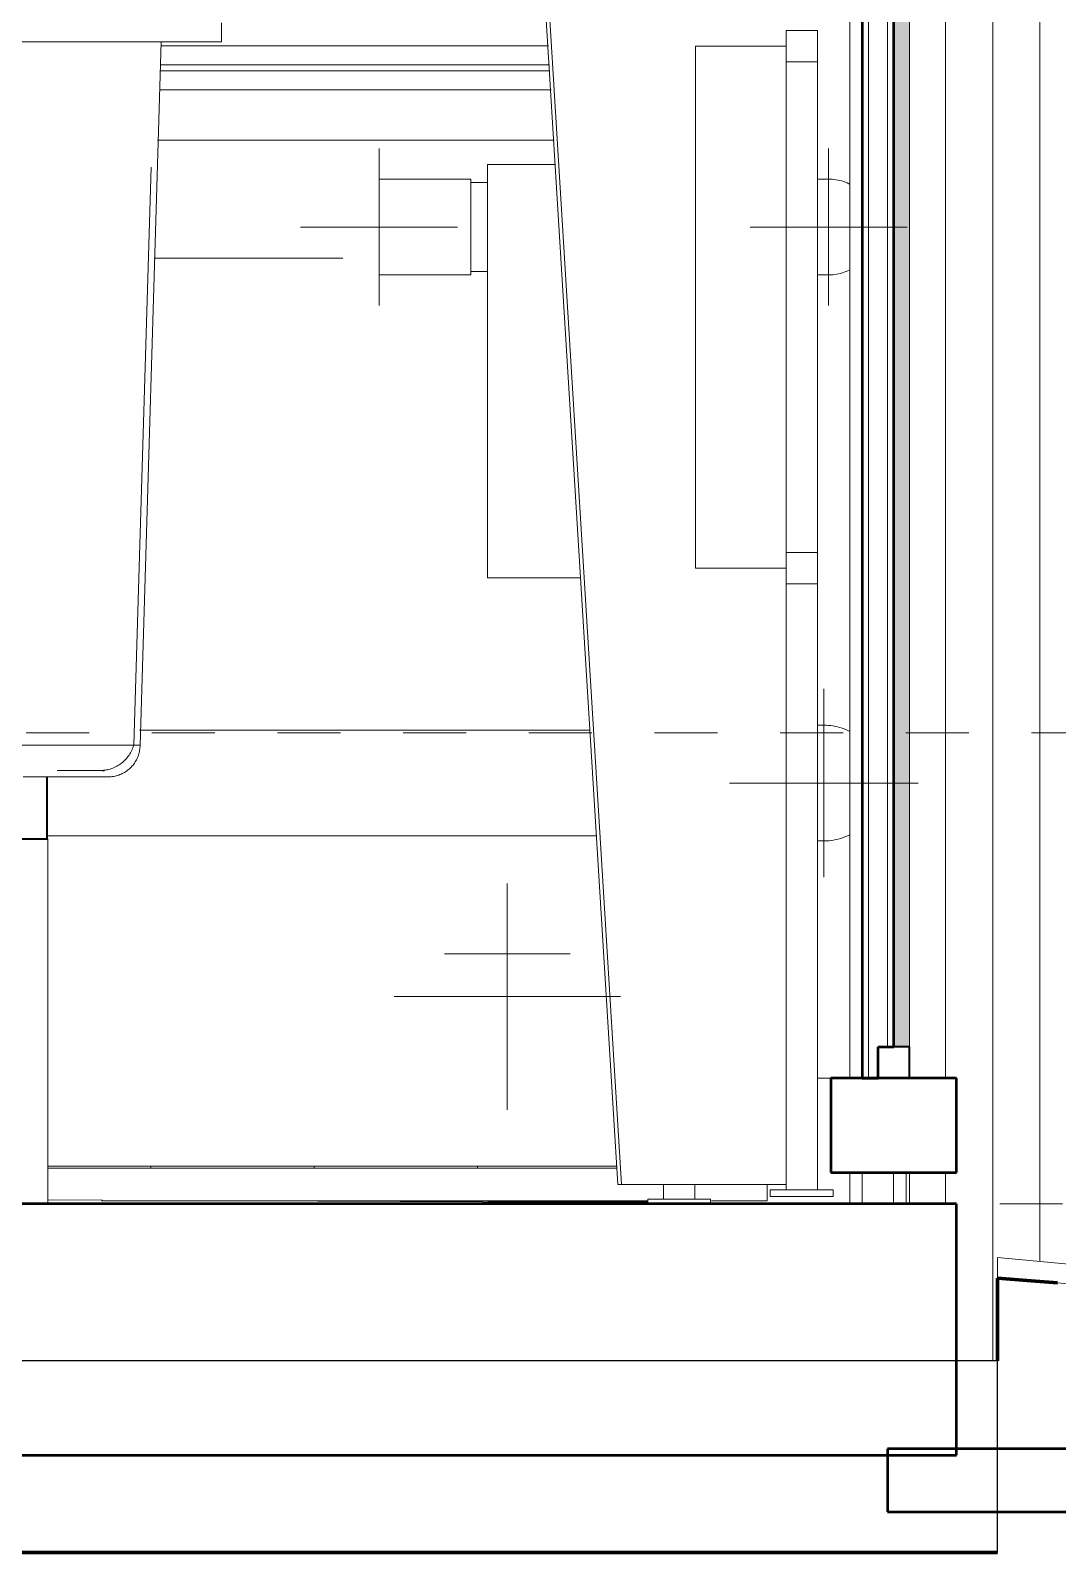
# Model space of a CAD drawing. Header units: metres. Extents: x 62 to 165, y -3 to 9.
# Drawn here: x 130.935 to 132.57, y -1.305 to 1.118 of the extents above; entities that cross this region are included whole.
import ezdxf

# ---------------------------------------------------------------- set-up
doc = ezdxf.new("R2010")
doc.units = ezdxf.units.M
doc.linetypes.add('Centro', pattern=[0.03175, 0.00635, -0.004763, 0.015875, -0.004763])
for name, color, linetype, lineweight in [('A-DOOR', 7, 'Continuous', 18), ('A-DOOR-FRAM', 7, 'Continuous', 18), ('A-FLOR', 7, 'Continuous', 18), ('A-FLOR-LEVL', 7, 'Continuous', 9), ('A-GENM', 7, 'Continuous', 18), ('A-WALL', 7, 'Continuous', 18), ('A-WALL-PATT', 7, 'Continuous', 18), ('C-BLDG-PADS', 7, 'Continuous', 18), ('C-TOPO', 7, 'Continuous', 18), ('E-ELEC-EQPM', 7, 'Continuous', 18), ('P-PIPE', 7, 'Continuous', 18), ('P-PIPE-CNTR', 7, 'Continuous', 18), ('P-SANR-FIXT', 7, 'Continuous', 18), ('S-COLS', 7, 'Continuous', 18)]:
    doc.layers.add(name, color=color, linetype=linetype, lineweight=lineweight)

# ---------------------------------------------------------------- blocks, each defined once
blk = doc.blocks.new('Soporte Estanque_z2 - Soporte Estanque_z2-V4-Corte 02')
at = {"layer": 'A-GENM', "lineweight": 35}
for p, q in [((-71.7448, -0.1688), (-71.7448, -0.0705)), ((-71.8448, -0.1688), (-71.7448, -0.1688))]:
    blk.add_line(p, q, dxfattribs=at)
at = {"layer": 'A-GENM'}
for p in [(-71.7448, -0.1688), (-71.744, -0.75)]:
    blk.add_line(p, (-71.744, -0.1688), dxfattribs=at)
blk = doc.blocks.new('AB1_REVER_EST LOSAS_ZZ_ZZ_MO_T_A_rvt-2-Corte 02')
at = {"layer": 'A-FLOR'}
for p, q in [((-70.5189, -0.55), (-70.4976, -0.55)), ((-71.744, -0.69), (-71.5798, -0.69)), ((-71.5798, -0.693), (-71.744, -0.693)), ((-71.5798, -0.69), (-71.5798, -0.693)), ((-71.5798, -0.69), (-71.3198, -0.69)), ((-71.5798, -0.69), (-71.5798, -0.693)), ((-71.3198, -0.693), (-71.5798, -0.693)), ((-71.3198, -0.69), (-71.3198, -0.693)), ((-71.3198, -0.69), (-71.0598, -0.69)), ((-71.3198, -0.69), (-71.3198, -0.693)), ((-71.0598, -0.693), (-71.3198, -0.693)), ((-71.0598, -0.69), (-71.0598, -0.693)), ((-71.0598, -0.69), (-70.8385, -0.69)), ((-71.0598, -0.69), (-71.0598, -0.693)), ((-70.8383, -0.693), (-71.0598, -0.693)), ((-71.6571, -0.744), (-71.744, -0.7437)), ((-70.7891, -0.7479), (-71.4455, -0.745)), ((-70.5356, -0.7491), (-70.6891, -0.7484))]:
    blk.add_line(p, q, dxfattribs=at)
at = {"layer": 'A-FLOR', "lineweight": 50}
for p, q in [((-70.2976, -0.75), (-85.1697, -0.75)), ((-70.2976, -1.15), (-70.2976, -0.75)), ((-85.1697, -1.15), (-70.2976, -1.15))]:
    blk.add_line(p, q, dxfattribs=at)
at = {"layer": 'A-FLOR', "lineweight": 25}
for p, q in [((-71.0434, -0.745), (-70.7891, -0.7468)), ((-70.6891, -0.7475), (-70.5358, -0.7486))]:
    blk.add_line(p, q, dxfattribs=at)
at = {"layer": 'A-WALL', "lineweight": 50}
for p, q in [((-70.4976, -0.55), (-70.4976, -0.7)), ((-70.2976, -0.55), (-70.4976, -0.55)), ((-70.2976, -0.7), (-70.2976, -0.55)), ((-70.4976, -0.7), (-70.2976, -0.7))]:
    blk.add_line(p, q, dxfattribs=at)
at = {"layer": 'A-GENM', "lineweight": 18}
blk.add_blockref('Soporte Estanque_z2 - Soporte Estanque_z2-V4-Corte 02', (0, 0), dxfattribs=at)
blk = doc.blocks.new('Tablero Electrico_Param - Tablero Electrico_Param-1248467-Corte 02')
at = {"layer": 'E-ELEC-EQPM'}
for p, q in [((-71.0443, 0.2468), (-71.0443, 0.9049)), ((-71.0443, 0.9049), (-70.9364, 0.9049)), ((-70.896, 0.2468), (-71.0443, 0.2468)), ((-70.7641, -0.7425), (-70.7641, -0.7189)), ((-70.7141, -0.7425), (-70.7141, -0.7189)), ((-70.7891, -0.7425), (-70.6891, -0.7425)), ((-70.7891, -0.75), (-70.7891, -0.7425)), ((-70.6891, -0.7425), (-70.6891, -0.75))]:
    blk.add_line(p, q, dxfattribs=at)
blk = doc.blocks.new('Tablero Electrico_Param - Tablero Electrico_Param-1248518-Corte 02')
at = {"layer": 'E-ELEC-EQPM'}
for p, q in [((-70.5689, 1.1181), (-70.5689, 1.0681)), ((-70.5189, 1.1181), (-70.5689, 1.1181)), ((-70.5189, 1.0681), (-70.5189, 1.1181)), ((-70.7131, 0.262), (-70.7131, 1.0931)), ((-70.7131, 1.0931), (-70.5689, 1.0931)), ((-70.5689, 1.0931), (-70.5689, 0.262)), ((-70.5689, 1.0681), (-70.5189, 1.0681)), ((-70.5189, 0.287), (-70.5189, 1.0681)), ((-70.5189, 0.287), (-70.5689, 0.287)), ((-70.5689, 0.287), (-70.5689, 0.237)), ((-70.5189, 0.237), (-70.5189, 0.287)), ((-70.5689, 0.262), (-70.7131, 0.262)), ((-70.5689, 0.237), (-70.5189, 0.237)), ((-70.5689, -0.7273), (-70.5689, 0.237)), ((-70.5189, -0.7273), (-70.5189, 0.237)), ((-70.5939, -0.7273), (-70.4939, -0.7273)), ((-70.5939, -0.738), (-70.5939, -0.7273)), ((-70.4939, -0.738), (-70.5939, -0.738)), ((-70.4939, -0.7273), (-70.4939, -0.738))]:
    blk.add_line(p, q, dxfattribs=at)
blk = doc.blocks.new('AB1_REVER_ELE_ZZ_ZZ_MO_T_A_rvt-2-Corte 02')
at = {"layer": 'E-ELEC-EQPM', "color": 96, "lineweight": 18, "true_color": 0x008000}
for name in ['Tablero Electrico_Param - Tablero Electrico_Param-1248518-Corte 02', 'Tablero Electrico_Param - Tablero Electrico_Param-1248467-Corte 02']:
    blk.add_blockref(name, (0, 0), dxfattribs=at)
blk = doc.blocks.new('CPVC - Codo - Codo-1216650-Corte 02')
at = {"layer": 'P-PIPE', "color": 150, "true_color": 0x007dff}
blk.add_line((-70.5013, 0.8814), (-70.5012, 0.8814), dxfattribs=at)
at = {"layer": 'P-PIPE', "color": 150, "true_color": 0x007dff, "flags": 128}
for points in [[(-70.5188, 0.8814), (-70.5169, 0.8814), (-70.5151, 0.8814), (-70.5134, 0.8814), (-70.5118, 0.8814), (-70.5103, 0.8814), (-70.5089, 0.8814), (-70.5076, 0.8814), (-70.5064, 0.8814), (-70.5053, 0.8814), (-70.5044, 0.8814)], [(-70.5012, 0.8814), (-70.4981, 0.8814), (-70.4951, 0.8812), (-70.492, 0.8809), (-70.489, 0.8805), (-70.486, 0.8799), (-70.4831, 0.8792), (-70.4801, 0.8785), (-70.4772, 0.8776), (-70.4743, 0.8765), (-70.4715, 0.8754), (-70.4687, 0.8742), (-70.4676, 0.8736)], [(-70.5051, 0.729), (-70.5061, 0.729), (-70.5073, 0.729), (-70.5085, 0.729), (-70.5099, 0.729), (-70.5114, 0.729), (-70.5129, 0.729), (-70.5146, 0.729), (-70.5164, 0.729), (-70.5183, 0.729)], [(-70.468, 0.7366), (-70.4707, 0.7353), (-70.4736, 0.7342), (-70.4764, 0.7331), (-70.4793, 0.7322), (-70.4823, 0.7314), (-70.4852, 0.7307), (-70.4882, 0.7301), (-70.4912, 0.7296), (-70.4943, 0.7293), (-70.4973, 0.7291), (-70.5004, 0.729), (-70.5012, 0.729)]]:
    blk.add_lwpolyline(points, dxfattribs=at)
blk = doc.blocks.new('CPVC - Codo - Codo-V25-Corte 02')
at = {"layer": 'P-PIPE', "color": 150, "true_color": 0x007dff, "flags": 128}
for points in [[(-70.5088, 0.0121), (-70.5051, 0.012), (-70.5014, 0.0118), (-70.4977, 0.0114), (-70.4941, 0.0109), (-70.4905, 0.0102), (-70.4869, 0.0094), (-70.4833, 0.0085), (-70.4798, 0.0074), (-70.4763, 0.0062), (-70.4729, 0.0048), (-70.4695, 0.0033), (-70.4676, 0.0023)], [(-70.4676, -0.1623), (-70.4686, -0.1629), (-70.472, -0.1644), (-70.4754, -0.1658), (-70.4789, -0.1671), (-70.4824, -0.1682), (-70.4859, -0.1692), (-70.4895, -0.17), (-70.4931, -0.1707), (-70.4968, -0.1713), (-70.5004, -0.1717), (-70.5041, -0.172), (-70.5078, -0.1721), (-70.5088, -0.1721)], [(-70.5135, -0.1721), (-70.5147, -0.1721), (-70.5161, -0.1721), (-70.5176, -0.1721), (-70.5189, -0.1721)]]:
    blk.add_lwpolyline(points, dxfattribs=at)
blk = doc.blocks.new('Estanque de agua - Diametro_3_00m-V40-Corte 02')
at = {"layer": 'P-SANR-FIXT'}
for p, q in [((-71.4674, 1.1), (-71.4674, 1.13)), ((-71.597, -0.0196), (-71.5633, 1.1)), ((-71.4674, 1.1), (-71.4685, 1.1)), ((-71.597, -0.0196), (-71.5984, -0.0196)), ((-71.6486, -0.07), (-71.6474, -0.07)), ((-71.6474, -0.07), (-71.6485, -0.07))]:
    blk.add_line(p, q, dxfattribs=at)
at = {"layer": 'P-SANR-FIXT', "flags": 128}
blk.add_lwpolyline([(-71.597, -0.0196), (-71.5971, -0.0217), (-71.5972, -0.0237), (-71.5974, -0.0257), (-71.5977, -0.0277), (-71.598, -0.0296), (-71.5985, -0.0316), (-71.599, -0.0336), (-71.5996, -0.0355), (-71.6003, -0.0374), (-71.601, -0.0393), (-71.6018, -0.0411), (-71.6027, -0.0429), (-71.6037, -0.0447), (-71.6047, -0.0464), (-71.6058, -0.0481), (-71.607, -0.0497), (-71.6082, -0.0513), (-71.6095, -0.0528), (-71.6109, -0.0543), (-71.6123, -0.0558), (-71.6138, -0.0571), (-71.6153, -0.0585), (-71.6169, -0.0597), (-71.6185, -0.0609), (-71.6202, -0.062), (-71.6219, -0.0631), (-71.6237, -0.0641), (-71.6255, -0.065), (-71.6273, -0.0658), (-71.6292, -0.0666), (-71.631, -0.0673), (-71.633, -0.0679), (-71.6349, -0.0684), (-71.6369, -0.0689), (-71.6388, -0.0693), (-71.6408, -0.0696), (-71.6428, -0.0698), (-71.6448, -0.0699), (-71.6469, -0.07), (-71.6474, -0.07)], dxfattribs=at)
blk = doc.blocks.new('Estanque de agua - Diametro_3_00m-V41-Corte 02')
at = {"layer": 'P-SANR-FIXT'}
for p, q in [((-71.4674, 1.1), (-71.4674, 1.13)), ((-71.4674, 1.1), (-72.9888, 1.1)), ((-71.597, -0.0196), (-71.5633, 1.1)), ((-71.607, -0.0193), (-71.5793, 0.9004)), ((-71.597, -0.0196), (-72.9953, -0.0196))]:
    blk.add_line(p, q, dxfattribs=at)
at = {"layer": 'P-SANR-FIXT', "flags": 128}
for points in [[(-71.607, -0.0193), (-71.6077, -0.0215), (-71.6084, -0.0236), (-71.6092, -0.0257), (-71.6101, -0.0277), (-71.6111, -0.0297), (-71.6122, -0.0317), (-71.6133, -0.0336), (-71.6145, -0.0355), (-71.6158, -0.0373), (-71.6171, -0.039), (-71.6186, -0.0408), (-71.6201, -0.0424), (-71.6216, -0.044), (-71.6232, -0.0455), (-71.6249, -0.047), (-71.6267, -0.0484), (-71.6285, -0.0497), (-71.6303, -0.051), (-71.6322, -0.0522), (-71.6341, -0.0533), (-71.6361, -0.0543), (-71.6381, -0.0552), (-71.6402, -0.0561), (-71.6423, -0.0569), (-71.6444, -0.0576), (-71.6465, -0.0582), (-71.6487, -0.0587), (-71.6509, -0.0591), (-71.6531, -0.0595), (-71.6553, -0.0597), (-71.6575, -0.0599), (-71.6598, -0.06), (-71.6607, -0.06)], [(-71.597, -0.0196), (-71.5971, -0.0217), (-71.5972, -0.0237), (-71.5974, -0.0257), (-71.5977, -0.0277), (-71.598, -0.0296), (-71.5985, -0.0316), (-71.599, -0.0336), (-71.5996, -0.0355), (-71.6003, -0.0374), (-71.601, -0.0393), (-71.6018, -0.0411), (-71.6027, -0.0429), (-71.6037, -0.0447), (-71.6047, -0.0464), (-71.6058, -0.0481), (-71.607, -0.0497), (-71.6082, -0.0513), (-71.6095, -0.0528), (-71.6109, -0.0543), (-71.6123, -0.0558), (-71.6138, -0.0571), (-71.6153, -0.0585), (-71.6169, -0.0597), (-71.6185, -0.0609), (-71.6202, -0.062), (-71.6219, -0.0631), (-71.6237, -0.0641), (-71.6255, -0.065), (-71.6273, -0.0658), (-71.6292, -0.0666), (-71.631, -0.0673), (-71.633, -0.0679), (-71.6349, -0.0684), (-71.6369, -0.0689), (-71.6388, -0.0693), (-71.6408, -0.0696), (-71.6428, -0.0698), (-71.6448, -0.0699), (-71.6469, -0.07), (-71.6474, -0.07)], [(-71.7833, -0.07), (-71.7601, -0.07), (-71.7389, -0.07), (-71.7199, -0.07), (-71.7031, -0.07), (-71.6884, -0.07), (-71.676, -0.07), (-71.6657, -0.07), (-71.6578, -0.07), (-71.652, -0.07), (-71.6486, -0.07), (-71.6474, -0.07)], [(-71.6474, -0.07), (-71.6485, -0.07), (-71.6519, -0.07), (-71.6576, -0.07), (-71.6656, -0.07), (-71.6757, -0.07), (-71.6881, -0.07), (-71.7028, -0.07), (-71.7196, -0.07), (-71.7385, -0.07), (-71.7448, -0.07)], [(-71.729, -0.06), (-71.7159, -0.06), (-71.7013, -0.06), (-71.689, -0.06), (-71.6789, -0.06), (-71.671, -0.06), (-71.6653, -0.06), (-71.6619, -0.06), (-71.6607, -0.06)], [(-71.6607, -0.06), (-71.6618, -0.06), (-71.6652, -0.06)], [(-71.6607, -0.06), (-71.6588, -0.0602), (-71.657, -0.0604), (-71.6551, -0.0605), (-71.6539, -0.0605)]]:
    blk.add_lwpolyline(points, dxfattribs=at)
blk = doc.blocks.new('Estanque de agua_2 - Estanque de agua_2-1455322-Corte 02')
at = {"layer": 'P-SANR-FIXT'}
for p, q in [((-71.5139, 1.0936), (-71.5632, 1.0936)), ((-70.9471, 1.0936), (-71.5139, 1.0936)), ((-71.5139, 1.0536), (-71.5649, 1.0536)), ((-71.5139, 1.0636), (-71.5647, 1.0636)), ((-70.9452, 1.0636), (-71.5139, 1.0636)), ((-70.9446, 1.0536), (-71.5139, 1.0536)), ((-71.5139, 1.0236), (-71.5659, 1.0236)), ((-70.9427, 1.0236), (-71.5139, 1.0236)), ((-71.5002, 0.9436), (-71.5693, 0.9436)), ((-70.9381, 0.9436), (-71.5002, 0.9436)), ((-71.2742, 0.7558), (-71.5744, 0.7558)), ((-70.5991, -0.745), (-70.5991, -0.7189)), ((-71.6283, -0.745), (-71.6583, -0.745)), ((-70.7881, -0.745), (-71.6283, -0.745)), ((-70.5991, -0.745), (-70.6878, -0.745))]:
    blk.add_line(p, q, dxfattribs=at)
blk = doc.blocks.new('CPVC - Codo - Codo-V123-Corte 02')
at = {"layer": 'P-PIPE', "color": 150, "true_color": 0x007dff, "flags": 128}
for points in [[(-70.5088, 0.0121), (-70.5129, 0.0121), (-70.5189, 0.0121)], [(-70.5189, -0.1721), (-70.5153, -0.1721), (-70.509, -0.1721), (-70.5088, -0.1721)]]:
    blk.add_lwpolyline(points, dxfattribs=at)
blk = doc.blocks.new('CPVC - Codo - Codo-V124-Corte 02')
at = {"layer": 'P-PIPE', "color": 150, "true_color": 0x007dff, "flags": 128}
for points in [[(-70.5012, 0.8814), (-70.5012, 0.8814), (-70.5014, 0.8814), (-70.5017, 0.8814), (-70.5022, 0.8814), (-70.5027, 0.8814), (-70.5034, 0.8814), (-70.5042, 0.8814), (-70.5051, 0.8814), (-70.5061, 0.8814), (-70.5073, 0.8814), (-70.5085, 0.8814), (-70.5099, 0.8814), (-70.5114, 0.8814), (-70.5129, 0.8814), (-70.5146, 0.8814), (-70.5164, 0.8814), (-70.5183, 0.8814)], [(-70.5188, 0.729), (-70.5169, 0.729), (-70.5151, 0.729), (-70.5134, 0.729), (-70.5118, 0.729), (-70.5103, 0.729), (-70.5089, 0.729), (-70.5076, 0.729), (-70.5064, 0.729), (-70.5053, 0.729), (-70.5044, 0.729), (-70.5036, 0.729), (-70.5029, 0.729), (-70.5023, 0.729), (-70.5018, 0.729), (-70.5015, 0.729), (-70.5013, 0.729), (-70.5012, 0.729), (-70.5012, 0.729)]]:
    blk.add_lwpolyline(points, dxfattribs=at)
blk = doc.blocks.new('CPVC - Codo - Codo-V125-Corte 02')
at = {"layer": 'P-PIPE', "color": 150, "true_color": 0x007dff}
for p, q in [((-71.0705, 0.8814), (-71.1397, 0.8814)), ((-71.0705, 0.8052), (-71.0705, 0.8814)), ((-71.0705, 0.729), (-71.0705, 0.8052)), ((-71.1397, 0.729), (-71.0705, 0.729))]:
    blk.add_line(p, q, dxfattribs=at)
at = {"layer": 'P-PIPE', "color": 150, "true_color": 0x007dff, "flags": 128}
for points in [[(-71.1397, 0.8814), (-71.1428, 0.8814), (-71.1459, 0.8814), (-71.1489, 0.8814), (-71.152, 0.8814), (-71.155, 0.8814), (-71.158, 0.8814), (-71.161, 0.8814), (-71.1639, 0.8814), (-71.1668, 0.8814), (-71.1697, 0.8814), (-71.1725, 0.8814), (-71.1753, 0.8814), (-71.178, 0.8814), (-71.1806, 0.8814), (-71.1832, 0.8814), (-71.1857, 0.8814), (-71.1881, 0.8814), (-71.1905, 0.8814), (-71.1928, 0.8814), (-71.195, 0.8814), (-71.1971, 0.8814), (-71.1991, 0.8814), (-71.201, 0.8814), (-71.2028, 0.8814), (-71.2045, 0.8814), (-71.2061, 0.8814), (-71.2076, 0.8814), (-71.209, 0.8814), (-71.2103, 0.8814), (-71.2115, 0.8814), (-71.2126, 0.8814), (-71.2135, 0.8814), (-71.2143, 0.8814), (-71.215, 0.8814), (-71.2156, 0.8814), (-71.2161, 0.8814), (-71.2164, 0.8814), (-71.2166, 0.8814), (-71.2167, 0.8814), (-71.2167, 0.8814)], [(-71.2167, 0.729), (-71.2167, 0.729), (-71.2165, 0.729), (-71.2162, 0.729), (-71.2157, 0.729), (-71.2152, 0.729), (-71.2145, 0.729), (-71.2137, 0.729), (-71.2128, 0.729), (-71.2118, 0.729), (-71.2106, 0.729), (-71.2094, 0.729), (-71.208, 0.729), (-71.2065, 0.729), (-71.205, 0.729), (-71.2033, 0.729), (-71.2015, 0.729), (-71.1996, 0.729), (-71.1976, 0.729), (-71.1955, 0.729), (-71.1934, 0.729), (-71.1911, 0.729), (-71.1888, 0.729), (-71.1864, 0.729), (-71.1839, 0.729), (-71.1813, 0.729), (-71.1787, 0.729), (-71.176, 0.729), (-71.1733, 0.729), (-71.1705, 0.729), (-71.1676, 0.729), (-71.1647, 0.729), (-71.1618, 0.729), (-71.1588, 0.729), (-71.1558, 0.729), (-71.1528, 0.729), (-71.1498, 0.729), (-71.1467, 0.729), (-71.1436, 0.729), (-71.1405, 0.729), (-71.1397, 0.729)]]:
    blk.add_lwpolyline(points, dxfattribs=at)
blk = doc.blocks.new('AB1_REVER_SAN_ZZ_ZZ_MO_T_A_rvt-2-Corte 02')
at = {"layer": 'P-PIPE', "color": 150, "true_color": 0x007dff}
for p, q in [((-71.0443, 0.8759), (-71.0705, 0.8759)), ((-71.0705, 0.7346), (-71.0443, 0.7346)), ((-70.8811, 0.0041), (-71.5977, 0.0041)), ((-71.7448, -0.1641), (-70.8707, -0.1641))]:
    blk.add_line(p, q, dxfattribs=at)
at = {"layer": 'P-PIPE-CNTR', "color": 150, "true_color": 0x007dff}
for p, q in [((-71.2167, 0.6802), (-71.2167, 0.9302)), ((-70.5012, 0.6802), (-70.5012, 0.9302)), ((-71.3417, 0.8052), (-71.0917, 0.8052)), ((-70.6262, 0.8052), (-70.3762, 0.8052)), ((-70.5088, -0.23), (-70.5088, 0.07)), ((-70.6588, -0.08), (-70.3588, -0.08)), ((-71.0126, -0.6), (-71.0126, -0.24)), ((-71.0126, -0.6), (-71.0126, -0.24)), ((-71.0126, -0.452), (-71.0126, -0.252)), ((-71.1126, -0.352), (-70.9126, -0.352)), ((-71.1926, -0.42), (-70.8326, -0.42)), ((-71.1926, -0.42), (-70.8326, -0.42))]:
    blk.add_line(p, q, dxfattribs=at)
at = {"layer": 'P-PIPE', "lineweight": 18}
for name in ['CPVC - Codo - Codo-V125-Corte 02', 'CPVC - Codo - Codo-1216650-Corte 02', 'CPVC - Codo - Codo-V124-Corte 02', 'CPVC - Codo - Codo-V25-Corte 02', 'CPVC - Codo - Codo-V123-Corte 02']:
    blk.add_blockref(name, (0, 0), dxfattribs=at)
at = {"layer": 'P-SANR-FIXT', "lineweight": 18}
for name in ['Estanque de agua_2 - Estanque de agua_2-1455322-Corte 02', 'Estanque de agua - Diametro_3_00m-V41-Corte 02', 'Estanque de agua - Diametro_3_00m-V40-Corte 02']:
    blk.add_blockref(name, (0, 0), dxfattribs=at)
blk = doc.blocks.new('AB1_REVER_SITIO_ZZ_ZZ_MO_T_B_rvt-2-Corte 02')
at = {"layer": 'C-BLDG-PADS', "lineweight": 25}
for p, q in [((-70.2326, -1), (-95.7141, -1)), ((-70.2326, -1.3048), (-70.2326, -1)), ((-95.7141, -1.3048), (-70.2326, -1.3048))]:
    blk.add_line(p, q, dxfattribs=at)
at = {"layer": 'C-TOPO'}
for p, q in [((-70.2326, -0.8415), (-70.2326, -0.8351)), ((-70.2326, -0.8351), (-69.6973, -0.8857)), ((-70.2326, -0.8351), (-70.2326, -0.8415)), ((-70.2326, -0.8454), (-70.2326, -0.8415)), ((-70.2326, -0.8415), (-70.2326, -0.8454)), ((-70.2326, -0.8454), (-70.2326, -0.849)), ((-70.2326, -0.849), (-70.2326, -0.8454)), ((-70.2326, -0.849), (-70.2326, -0.8684)), ((-70.2326, -0.849), (-70.2326, -0.8684)), ((-70.1788, -0.8724), (-70.2326, -0.8684)), ((-70.2326, -1), (-70.2326, -0.8684)), ((-70.1368, -0.8755), (-70.1788, -0.8724)), ((-69.3085, -0.9503), (-70.1368, -0.8755)), ((-76.9389, -1.305), (-70.2326, -1.305))]:
    blk.add_line(p, q, dxfattribs=at)
at = {"layer": 'C-TOPO', "lineweight": 100}
for p, q in [((-70.2326, -0.8684), (-70.1788, -0.8724)), ((-70.2326, -1), (-70.2326, -0.8684)), ((-70.1788, -0.8724), (-70.1368, -0.8755)), ((-70.2326, -1.305), (-76.9389, -1.305))]:
    blk.add_line(p, q, dxfattribs=at)
blk = doc.blocks.new('M_Door-Interior-Single-Flush_Panel-Wood - 750 x 2000mm-1356992-Corte 02')
at = {"layer": 'A-DOOR', "true_color": 0x808080}
h = blk.add_hatch(dxfattribs=at)
h.set_pattern_fill('FP_11', color=8, style=0, pattern_type=2)
h.set_pattern_definition([(90, (-80.74, 3.148), (-0.15, 9e-18), [])])
h.paths.add_polyline_path([(-70.3776, -0.75), (-70.3776, -0.7), (-70.3976, -0.7), (-70.3976, -0.75)])
at = {"layer": 'A-DOOR'}
for p, q in [((-70.4476, 1.3214), (-70.4676, 1.3214)), ((-70.4676, 1.3214), (-70.4676, -0.55)), ((-70.4676, -0.7), (-70.4676, -0.75)), ((-70.4476, -0.7), (-70.4476, -0.75)), ((-70.3976, -0.7), (-70.3976, -0.75)), ((-70.3776, -0.7), (-70.3776, -0.75))]:
    blk.add_line(p, q, dxfattribs=at)
at = {"layer": 'A-DOOR-FRAM'}
blk.add_line((-70.4475, -0.7), (-70.4475, -0.75), dxfattribs=at)

msp = doc.modelspace()

# ---------------------------------------------------------------- hatches: boundary and pattern name
at = {"layer": 'A-WALL-PATT', "lineweight": 5, "true_color": 0x0080ff}
h = msp.add_hatch(color=150, dxfattribs=at)
h.paths.add_polyline_path([(132.3089, -0.5), (132.3339, -0.5), (132.3339, 1.3357), (132.3089, 1.3357), (132.3089, -0.2831)])
h.paths.add_polyline_path([(132.3339, 1.4107), (132.3339, 1.4451), (132.3089, 1.4451), (132.3089, 1.4107)])
h.paths.add_polyline_path([(132.4089, 1.5451), (132.4089, 4.4336), (132.3634, 4.4336), (132.3634, 4.3344), (132.3627, 4.3344), (132.3626, 4.3344), (132.3089, 4.3449), (132.3089, 1.5451), (132.3339, 1.5451)])
at = {"layer": 'A-WALL-PATT', "true_color": 0x787878}
h = msp.add_hatch(dxfattribs=at)
h.set_pattern_fill('FP_10', color=8, style=0, pattern_type=2)
h.set_pattern_definition([(90, (121.96645, 3.148), (-0.075, 5e-18), [])])
h.paths.add_polyline_path([(132.4089, -0.849), (132.4089, -1), (132.4738, -1), (132.4738, -0.849)])
h.paths.add_polyline_path([(135.1039, -1.0692), (135.1039, 1.4451), (132.3339, 1.4451), (132.3339, 1.4107), (132.4532, 1.4107), (132.4532, 1.3357), (132.3339, 1.3357), (132.3339, -0.55), (132.4089, -0.55), (132.4089, -0.7), (132.3339, -0.7), (132.3339, -0.75), (132.4089, -0.75), (132.4089, -0.849), (132.4738, -0.8487), (132.4738, -0.8351), (134.3642, -1.0144), (135.076, -1.0672)])

# ---------------------------------------------------------------- linework, layer by layer
at = {"layer": 'A-FLOR', "lineweight": 50}
for p, q in [((135.1039, -1.14), (132.2989, -1.14)), ((132.2989, -1.14), (132.2989, -1.24)), ((132.2989, -1.24), (135.2439, -1.24))]:
    msp.add_line(p, q, dxfattribs=at)
at = {"layer": 'A-FLOR-LEVL', "color": 9, "linetype": 'Centro', "true_color": 0xc0c0c0}
for p, q in [((105.3282, 0), (137.58, 0)), ((105.2777, -0.75), (137.58, -0.75))]:
    msp.add_line(p, q, dxfattribs=at)
at = {"layer": 'A-WALL', "lineweight": 50}
for p, q in [((132.2589, 4.4076), (132.2589, -0.55)), ((132.3089, -0.5), (132.3089, 4.4076)), ((132.2839, -0.55), (132.2839, -0.5)), ((132.2839, -0.5), (132.3089, -0.5)), ((132.2589, -0.55), (132.2839, -0.55))]:
    msp.add_line(p, q, dxfattribs=at)
at = {"layer": 'A-WALL'}
for p, q in [((132.2689, 4.4076), (132.2689, -0.55)), ((132.2989, 4.4076), (132.2989, -0.5)), ((132.3339, 1.3357), (132.3339, -0.5)), ((132.3339, -0.7), (132.3339, -0.75))]:
    msp.add_line(p, q, dxfattribs=at)
at = {"layer": 'A-WALL', "lineweight": 35}
for p, q in [((132.3339, -0.5), (132.3089, -0.5)), ((132.3339, -0.55), (132.3339, -0.5)), ((132.2839, -0.55), (132.3339, -0.55))]:
    msp.add_line(p, q, dxfattribs=at)
at = {"layer": 'S-COLS'}
for p, q in [((131.7317, 1.53), (131.8698, -0.7189)), ((131.7375, 1.53), (131.8756, -0.7189)), ((131.8756, -0.7189), (131.8698, -0.7189)), ((132.1376, -0.7189), (131.8756, -0.7189))]:
    msp.add_line(p, q, dxfattribs=at)

# ---------------------------------------------------------------- block references
at = {"lineweight": 5}
for name in ['AB1_REVER_SAN_ZZ_ZZ_MO_T_A_rvt-2-Corte 02', 'AB1_REVER_EST LOSAS_ZZ_ZZ_MO_T_A_rvt-2-Corte 02', 'AB1_REVER_ELE_ZZ_ZZ_MO_T_A_rvt-2-Corte 02', 'AB1_REVER_SITIO_ZZ_ZZ_MO_T_B_rvt-2-Corte 02']:
    msp.add_blockref(name, (202.7064, 0), dxfattribs=at)
at = {"layer": 'A-DOOR'}
msp.add_blockref('M_Door-Interior-Single-Flush_Panel-Wood - 750 x 2000mm-1356992-Corte 02', (202.7064, 0), dxfattribs=at)

doc.saveas('drawing.dxf')
